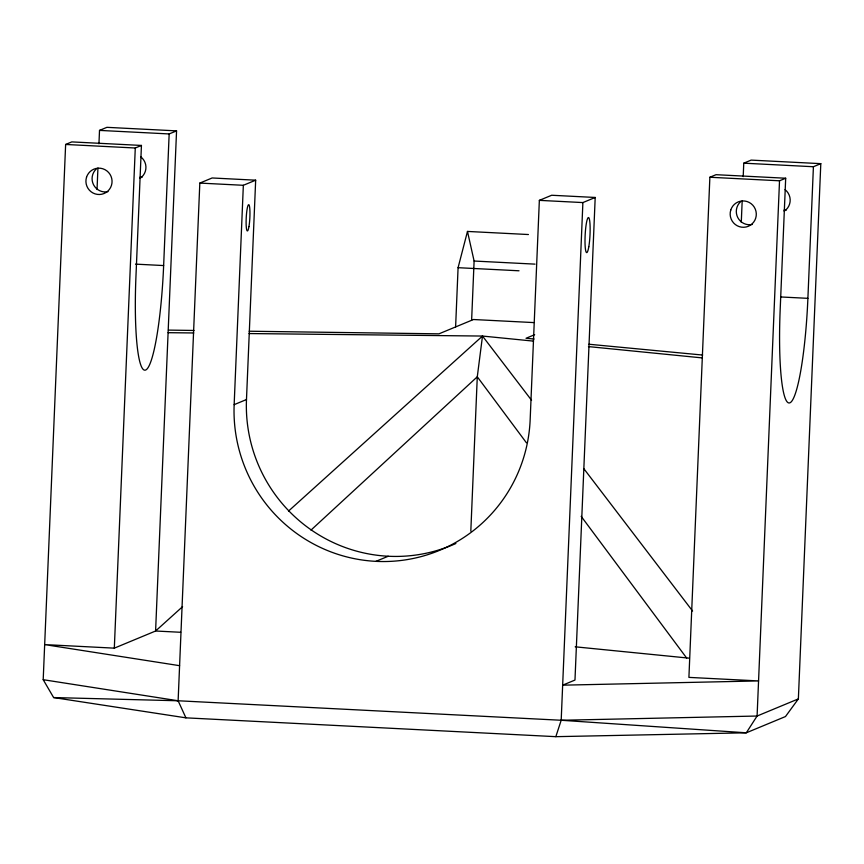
<?xml version="1.0" encoding="UTF-8"?>
<svg xmlns="http://www.w3.org/2000/svg" width="864" height="864" viewBox="0 0 864 864"><rect width="100%" height="100%" fill="white"/><g stroke="black" fill="none" stroke-linecap="round" stroke-linejoin="round"><path stroke-width="1.3" d="M743.202 176.612L743.764 163.177L751.151 160.11L820.8 163.652L798.368 698.9L785.484 716.548L746.312 732.802L555.833 736.668L185.911 717.844L53.622 697.561L43.2 679.698L65.632 144.461L71.798 141.901L141.437 145.444L135.929 277.063A99.004 13.576 -87.1 0 0 145.649 370.019A99.004 13.576 -87.1 0 0 163.642 265.561L169.16 133.942L176.558 130.874L155.596 631.012L114.318 648.151L44.669 644.598L179.593 665.68M97.038 189.497L97.934 168.005M98.95 143.824L99.511 130.399L106.909 127.332L176.558 130.874M114.318 648.151L135.281 148.003L141.437 145.444M185.911 717.844L178.124 700.769L199.822 183.082L212.134 177.973L255.668 180.187L246.478 399.546A149.612 147.874 67.5 0 0 455.89 543.499M388.228 556.243L375.905 561.352A149.612 147.874 67.5 0 1 234.155 404.654L243.346 185.296L255.668 180.187M455.609 326.938L458.082 267.689L467.478 231.433L528.422 234.533M471.625 320.285L474.109 261.036L467.478 231.433M470.815 531.166L477.284 376.79L482.501 336.053L533.466 341.118M820.8 163.652L813.413 166.73L807.894 298.339A99.004 13.576 -87.1 0 1 789.89 402.808A99.004 13.576 -87.1 0 1 780.17 309.852L785.689 178.232L716.04 174.69L709.873 177.25L688.91 677.387L758.56 680.929L562.658 685.174L574.981 680.054L595.199 197.467L551.675 195.253L539.352 200.362L530.161 419.72A149.612 147.874 67.5 0 1 375.905 561.352M555.833 736.668L561.19 720.263L582.887 202.576L595.199 197.467M741.28 222.275L742.187 200.783M785.689 178.232L779.522 180.792L757.091 716.029L746.312 732.802L561.19 720.263L178.124 700.769L53.622 697.561M310.986 530.107L477.284 376.79L526.414 442.778M182.585 606.658L155.596 631.012L180.652 632.286M288.554 511.045L482.501 336.053L531.544 400.248M234.155 404.654L246.478 399.546M534.654 334.692L526.036 338.267L534.06 339.034M798.368 698.9L757.091 716.029L561.19 720.263M168.102 332.683L193.73 332.964M249.059 333.558L482.501 336.053M168.437 330.102L194.011 330.458M249.199 331.225L438.966 333.839L473.472 319.518L533.736 322.585M99.511 130.399L169.16 133.942M743.764 163.177L813.413 166.73M65.632 144.461L135.281 148.003M709.873 177.25L779.522 180.792M199.822 183.082L243.346 185.296M539.352 200.362L582.887 202.576M474.109 261.036L535.043 264.136M458.082 267.689L519.026 270.788M135.518 264.125L163.642 265.561M781.099 296.978L807.894 298.339M575.197 646.812L689.299 658.174M588.913 344.239L702.637 355.05M588.46 346.594L702.454 357.923M43.2 679.698L178.124 700.769M583.87 468.731L692.582 611.032M581.17 516.337L686.664 658.044M107.989 191.657A13.198 13.046 67.5 0 1 96.304 168.998M752.242 224.446A13.198 13.046 67.5 0 1 740.545 201.776M785.052 189.648A13.198 13.046 67.5 0 1 784.145 211.216M140.81 156.87A13.198 13.046 67.5 0 1 139.903 178.438M141.988 177.282A13.198 13.046 67.5 0 1 139.709 177.358M786.229 210.06A13.198 13.046 67.5 0 1 783.95 210.146M730.76 210.071A13.198 13.046 67.5 0 0 746.075 226.994A13.198 13.046 67.5 0 0 752.857 205.276A13.198 13.046 67.5 0 0 730.76 210.071M588.794 246.802A17.604 2.419 -87.1 0 0 588.924 217.901A17.604 2.419 -87.1 0 0 585.004 240.646A17.604 2.419 -87.1 0 0 588.794 246.802M86.519 177.282A13.198 13.046 67.5 0 0 101.833 194.216A13.198 13.046 67.5 0 0 108.616 172.498A13.198 13.046 67.5 0 0 86.519 177.282M248.951 226.606A13.198 1.814 -87.1 0 0 249.048 204.93A13.198 1.814 -87.1 0 0 246.11 221.983A13.198 1.814 -87.1 0 0 248.951 226.606"/></g></svg>
